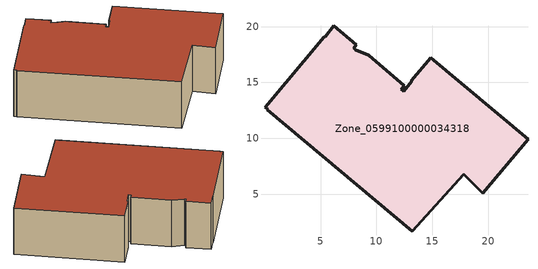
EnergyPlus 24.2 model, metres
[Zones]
Zone_0599100000034318
 floor ground (C_G): 5.33,19.11 5.4,19.07 6.2,20.08 8.21,18.37 7.96,18.06 8.11,17.93 9.3,17.44 12.49,14.72 12.21,14.39 12.44,14.2 13.17,15.12 13.11,15.17 14.85,17.23 23.54,9.91 19.49,5.09 17.77,6.78 13.18,1.7 0.23,12.57 0.28,12.62 0.04,12.81 z0
 wall outside (C_F): 23.54,9.91 14.85,17.23 13.11,15.17 13.17,15.12 12.44,14.2 12.21,14.39 12.49,14.72 9.3,17.44 8.11,17.93 7.96,18.06 8.21,18.37 6.2,20.08 5.4,19.07 5.33,19.11 0.04,12.81 0.28,12.62 0.23,12.57 13.18,1.7 17.77,6.78 19.49,5.09 23.54,9.91 z0:5.62
 roof outside (C_R): 5.4,19.07 5.33,19.11 0.04,12.81 0.28,12.62 0.23,12.57 13.18,1.7 17.77,6.78 19.49,5.09 23.54,9.91 14.85,17.23 13.11,15.17 13.17,15.12 12.44,14.2 12.21,14.39 12.49,14.72 9.3,17.44 8.11,17.93 7.96,18.06 8.21,18.37 6.2,20.08 z5.62
[BUILDING]
Pand.0599100000034318: North Axis=0; Terrain=City; Loads Convergence Tolerance Value=0.04; Temperature Convergence Tolerance Value=0.4; Solar Distribution=FullExterior; Maximum Number of Warmup Days=25; Minimum Number of Warmup Days=1
[Site:Location]
Rotterdam.The.Hague.AP_ZH_NLD Design_Conditions: Latitude=51.96; Longitude=4.45; Time Zone=1; Elevation=-4.5
[SITE:GROUNDTEMPERATURE:BUILDINGSURFACE]
18, 18, 18, 18, 18, 18, 18, 18, 18, 18, 18, 18
[MATERIAL] Thermal Absorptance=0.9; Solar Absorptance=0.7; Visible Absorptance=0.7
Name | Roughness | Thickness | Conductivity | Density | Specific Heat
G.D.1965 | MediumSmooth | 0.15 | 1 | 540 | 1210
F.D.1965 | Rough | 0.3 | 0.857143 | 1920 | 840
R.D.1965 | MediumRough | 0.2 | 0.08 | 1500 | 1000
[CONSTRUCTION]
C_G: G.D.1965
C_F: F.D.1965
C_R: R.D.1965
[ZONE]
Zone_0599100000034318: Type=1; Multiplier=1; Ceiling Height=Autocalculate; Volume=Autocalculate; Floor Area=autocalculate; Part of Total Floor Area=Yes
[ZONEINFILTRATION:DESIGNFLOWRATE]
Infil_Zone_0599100000034318: Zone or ZoneList or Space or SpaceList=Zone_0599100000034318; Schedule=AlwaysOn; Design Flow Rate Calculation Method=Flow/Area; Flow Rate per Floor Area=0.0042; Constant Term Coefficient=1; Temperature Term Coefficient=0; Velocity Term Coefficient=0; Velocity Squared Term Coefficient=0
[HVACTEMPLATE:ZONE:IDEALLOADSAIRSYSTEM]
Zone_0599100000034318: Maximum Heating Supply Air Temperature=50; Minimum Cooling Supply Air Temperature=13; Maximum Heating Supply Air Humidity Ratio=0.0156; Minimum Cooling Supply Air Humidity Ratio=0.0077; Heating Limit=NoLimit; Cooling Limit=NoLimit; Dehumidification Control Type=ConstantSensibleHeatRatio; Cooling Sensible Heat Ratio=0.7; Dehumidification Setpoint=60; Humidification Control Type=None; Humidification Setpoint=30; Outdoor Air Method=None; Outdoor Air Flow Rate per Person=0.00944; Outdoor Air Flow Rate per Zone Floor Area=0; Outdoor Air Flow Rate per Zone=0; Demand Controlled Ventilation Type=None; Outdoor Air Economizer Type=NoEconomizer; Heat Recovery Type=None; Sensible Heat Recovery Effectiveness=0.7; Latent Heat Recovery Effectiveness=0.65
[ZONECONTROL:THERMOSTAT]
ThermostatControl_Zone_0599100000034318: Zone or ZoneList=Zone_0599100000034318; Control Type Schedule=DualSetpointControlType; Control 1=Thermostat_Zone_0599100000034318; Temperature Difference Between Cutout And Setpoint=0
[THERMOSTATSETPOINT:DUALSETPOINT]
Thermostat_Zone_0599100000034318: Heating Setpoint Temperature Schedule=HeatingSetpoint_Zone_0599100000034318; Cooling Setpoint Temperature Schedule=CoolingSetpoint_Zone_0599100000034318
[SCHEDULE:COMPACT]
HeatingSetpoint_Zone_0599100000034318: Through: 12/31, For: AllDays, Until: 24:00, 21
CoolingSetpoint_Zone_0599100000034318: Through: 12/31, For: AllDays, Until: 24:00, 24
DualSetpointControlType: Through: 12/31, For: AllDays, Until: 24:00, 4
AlwaysOn: Through: 12/31, For: AllDays, Until: 24:00, 1
